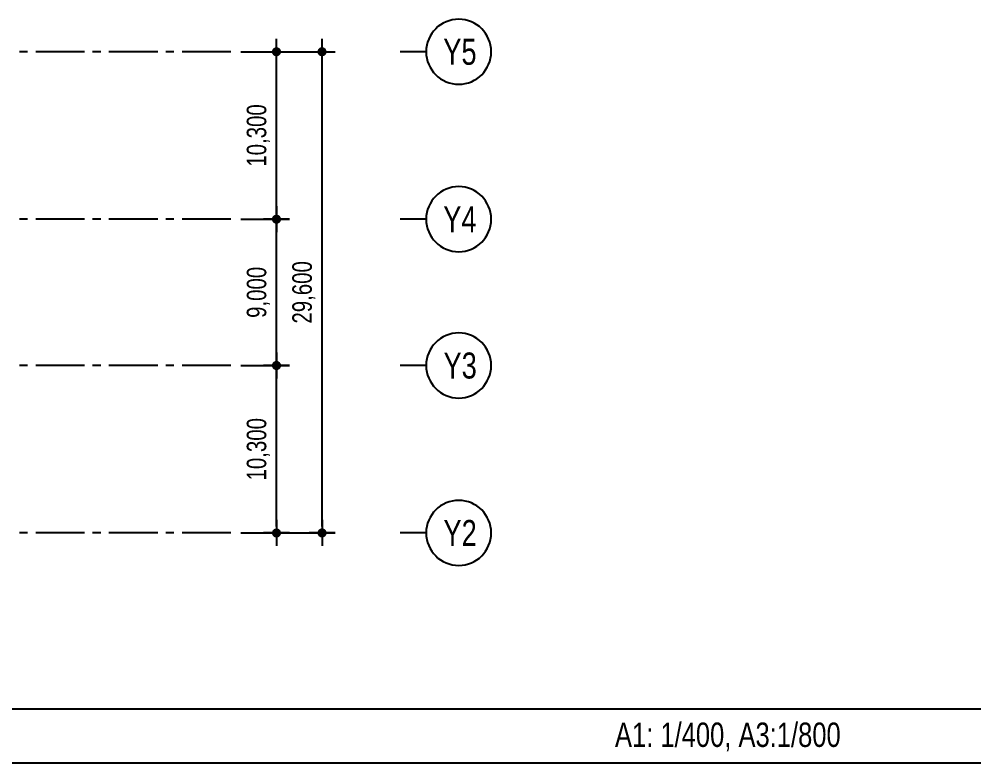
# Model space of a CAD drawing. Header units: millimetres. Extents: x 10000 to 302800, y 6800 to 229018.
# Drawn here: x 243692 to 302800, y 118800 to 164538 of the extents above; entities that cross this region are included whole.
import ezdxf
from ezdxf.enums import TextEntityAlignment as Align

# ---------------------------------------------------------------- set-up
doc = ezdxf.new("R2010")
doc.units = ezdxf.units.MM
doc.header["$LTSCALE"] = 400
doc.header["$MEASUREMENT"] = 0
doc.linetypes.add('X-GRID_5~ROOF$0$CENTER2', pattern=[1.125, 0.75, -0.125, 0.125, -0.125])
doc.layers.get('0').update_dxf_attribs({"linetype": 'CONTINUOUS'})
for name, color, linetype in [('A-DIM1', 7, 'CONTINUOUS'), ('A-SYM', 7, 'CONTINUOUS'), ('A-TXT1', 3, 'CONTINUOUS'), ('X-GRID_5~ROOF$0$A-CEN1', 1, 'X-GRID_5~ROOF$0$CENTER2')]:
    doc.layers.add(name, color=color, linetype=linetype)
doc.styles.add('Heerim', font='', dxfattribs={"width": 0.8})
doc.styles.add('Hrtext', font='', dxfattribs={"width": 0.8})
doc.styles.add('희림문자', font='', dxfattribs={"width": 0.8})
doc.styles.get('Heerim').set_extended_font_data('Dotum')
doc.styles.get('Hrtext').set_extended_font_data('Dotum')
doc.styles.get('희림문자').set_extended_font_data('HYGothic-Medium')
doc.dimstyles.new('HEERIM(Ext)', dxfattribs={"dimtxt": 3, "dimasz": 1, "dimexe": 2, "dimexo": 1.5, "dimgap": 1, "dimtad": 1, "dimdec": 0, "dimzin": 0, "dimdsep": 46, "dimlunit": 6, "dimtxsty": 'Hrtext', "dimblk": 'dotdim1', "dimcen": 1, "dimdle": 2, "dimclrd": 256, "dimclre": 256, "dimclrt": 3, "dimadec": 0, "dimazin": 0, "dimtfac": 1, "dimtdec": 0, "dimtix": 1, "dimtmove": 2, "dimatfit": 3, "dimldrblk": 'dotdim1', "dimfxl": 2, "dimtolj": 1, "dimtzin": 0, "dimlwd": -1, "dimarcsym": 0})

# ---------------------------------------------------------------- blocks, each defined once
blk = doc.blocks.new('X-GRID_5~ROOF')
at = {"layer": 'X-GRID_5~ROOF$0$A-CEN1', "ltscale": 10}
for points in [[(251927, 67071), (158517, 67071)], [(251927, 56771), (158517, 56771)], [(251927, 47771), (158517, 47771)], [(251927, 37471), (158517, 37471)]]:
    blk.add_lwpolyline(points, dxfattribs=at)
blk = doc.blocks.new('X-BASE-8F')
blk.add_blockref('X-GRID_5~ROOF', (0, 0))
blk = doc.blocks.new('dotdim1')
at = {"layer": 'A-DIM1'}
for p, q in [((0, 2), (0, -2)), ((-2, 0), (2, 0))]:
    blk.add_line(p, q, dxfattribs=at)
at = {"layer": 'A-DIM1', "const_width": 0.7}
blk.add_lwpolyline([(0.35, 0, 1), (-0.35, 0, 1)], format="xyb", close=True, dxfattribs=at)
blk = doc.blocks.new('*D44')
at = {"layer": 'A-DIM1', "lineweight": -2, "transparency": 16777216}
for p, q in [((173678, -49200), (176678, -49200)), ((173678, -58200), (176678, -58200))]:
    blk.add_line(p, q, dxfattribs=at)
at = {"layer": 'A-DIM1', "transparency": 16777216}
blk.add_line((175878, -57800), (175878, -49600), dxfattribs=at)
at = {"layer": 'A-DIM1', "transparency": 16777216, "xscale": 400, "yscale": 400, "zscale": 400}
for p, rotation in [((175878, -49200), 90), ((175878, -58200), 270)]:
    blk.add_blockref('dotdim1', p, dxfattribs=dict(at, rotation=rotation))
at = {"layer": 'A-DIM1', "color": 3, "transparency": 16777216, "insert": (174762, -53700), "char_height": 1200, "attachment_point": 5, "rotation": 90, "style": 'Hrtext'}
blk.add_mtext('\\A1;9,000', dxfattribs=at)
blk = doc.blocks.new('*D46')
at = {"layer": 'A-DIM1', "lineweight": -2, "transparency": 16777216}
for p, q in [((173678, -58200), (176678, -58200)), ((173678, -68500), (176678, -68500))]:
    blk.add_line(p, q, dxfattribs=at)
at = {"layer": 'A-DIM1', "transparency": 16777216}
blk.add_line((175878, -68100), (175878, -58600), dxfattribs=at)
at = {"layer": 'A-DIM1', "transparency": 16777216, "xscale": 400, "yscale": 400, "zscale": 400}
for p, rotation in [((175878, -58200), 90), ((175878, -68500), 270)]:
    blk.add_blockref('dotdim1', p, dxfattribs=dict(at, rotation=rotation))
at = {"layer": 'A-DIM1', "color": 3, "transparency": 16777216, "insert": (174762, -63350), "char_height": 1200, "attachment_point": 5, "rotation": 90, "style": 'Hrtext'}
blk.add_mtext('\\A1;10,300', dxfattribs=at)
blk = doc.blocks.new('*D47')
at = {"layer": 'A-DIM1', "lineweight": -2, "transparency": 16777216}
for p, q in [((173678, -38900), (176678, -38900)), ((173678, -49200), (176678, -49200))]:
    blk.add_line(p, q, dxfattribs=at)
at = {"layer": 'A-DIM1', "transparency": 16777216}
blk.add_line((175878, -48800), (175878, -39300), dxfattribs=at)
at = {"layer": 'A-DIM1', "transparency": 16777216, "xscale": 400, "yscale": 400, "zscale": 400}
for p, rotation in [((175878, -38900), 90), ((175878, -49200), 270)]:
    blk.add_blockref('dotdim1', p, dxfattribs=dict(at, rotation=rotation))
at = {"layer": 'A-DIM1', "color": 3, "transparency": 16777216, "insert": (174762, -44050), "char_height": 1200, "attachment_point": 5, "rotation": 90, "style": 'Hrtext'}
blk.add_mtext('\\A1;10,300', dxfattribs=at)
blk = doc.blocks.new('*D63')
at = {"layer": 'A-DIM1', "lineweight": -2, "transparency": 16777216}
for p, q in [((173678, -38900), (179478, -38900)), ((173678, -68500), (179478, -68500))]:
    blk.add_line(p, q, dxfattribs=at)
at = {"layer": 'A-DIM1', "transparency": 16777216}
blk.add_line((178678, -68100), (178678, -39300), dxfattribs=at)
at = {"layer": 'A-DIM1', "transparency": 16777216, "xscale": 400, "yscale": 400, "zscale": 400}
for p, rotation in [((178678, -38900), 90), ((178678, -68500), 270)]:
    blk.add_blockref('dotdim1', p, dxfattribs=dict(at, rotation=rotation))
at = {"layer": 'A-DIM1', "color": 3, "transparency": 16777216, "insert": (177562, -53700), "char_height": 1200, "attachment_point": 5, "rotation": 90, "style": 'Hrtext'}
blk.add_mtext('\\A1;29,600', dxfattribs=at)
blk = doc.blocks.new('*U77')
for q in [(0, 0), (0, 2)]:
    blk.add_line((0, 4), q)
blk.add_circle((0, 9), 5)
at = {"style": 'Heerim', "width": 0.8}
blk.add_attdef('NO', text='', height=4, dxfattribs=at).set_placement((-0.01, 9.02), align=Align.MIDDLE_CENTER)
blk = doc.blocks.new('TOWER DIM')
at = {"layer": 'A-SYM'}
ref = blk.add_blockref('*U77', (183478.5, -38898.6), dxfattribs=dict(at, xscale=-400.0000000000005, yscale=400.0000000000005, zscale=400.0000000000005, rotation=270))
ref.add_attrib('NO', 'Y5', dxfattribs={"layer": '0', "height": 1600, "style": 'Heerim', "width": 0.8}).set_placement((187155.1, -38901.1, 0), align=Align.MIDDLE_CENTER)
ref = blk.add_blockref('*U77', (183478.5, -49198.6), dxfattribs=dict(at, xscale=-400.0000000000005, yscale=400.0000000000005, zscale=400.0000000000005, rotation=270))
ref.add_attrib('NO', 'Y4', dxfattribs={"layer": '0', "height": 1600, "style": 'Heerim', "width": 0.8}).set_placement((187153.4, -49201.1, 0), align=Align.MIDDLE_CENTER)
ref = blk.add_blockref('*U77', (183478.5, -58198.5), dxfattribs=dict(at, xscale=-400.0000000000005, yscale=400.0000000000005, zscale=400.0000000000005, rotation=270))
ref.add_attrib('NO', 'Y3', dxfattribs={"layer": '0', "height": 1600, "style": 'Heerim', "width": 0.8}).set_placement((187169, -58200.9, 0), align=Align.MIDDLE_CENTER)
ref = blk.add_blockref('*U77', (183478.5, -68498.7), dxfattribs=dict(at, xscale=-400.0000000000005, yscale=400.0000000000005, zscale=400.0000000000005, rotation=270))
ref.add_attrib('NO', 'Y2', dxfattribs={"layer": '0', "height": 1600, "style": 'Heerim', "width": 0.8}).set_placement((187165.5, -68501.2, 0), align=Align.MIDDLE_CENTER)
at = {"layer": 'A-DIM1'}
for base, p1, p2, picture, middle in [((175878.5, -38900), (173078.5, -49200), (173078.5, -38900), '*D47', (174762, -44050)), ((178678.5, -38900), (173078.5, -68500), (173078.5, -38900), '*D63', (177562, -53700)), ((175878.5, -49200), (173078.5, -58200), (173078.5, -49200), '*D44', (174762, -53700)), ((175878.5, -58200), (173078.5, -68500), (173078.5, -58200), '*D46', (174762, -63350))]:
    dim = blk.add_linear_dim(base=base, p1=p1, p2=p2, angle=90, dimstyle='HEERIM(Ext)', override={"dimscale": 400}, dxfattribs=at)
    dim.commit()
    dim.dimension.update_dxf_attribs({"geometry": picture, "text_midpoint": middle})

msp = doc.modelspace()

# ---------------------------------------------------------------- linework, layer by layer
for p, q in [((10000, 122119), (302800, 122119)), ((10000, 118800), (302800, 118800))]:
    msp.add_line(p, q)

# ---------------------------------------------------------------- block references
at = {"layer": 'A-DIM1'}
msp.add_blockref('X-BASE-8F', (4779, 95466), dxfattribs=at)

# ---------------------------------------------------------------- texts
at = {"layer": 'A-TXT1', "style": '희림문자', "width": 0.8}
msp.add_text('A1: 1/400, A3:1/800', height=1500, dxfattribs=at).set_placement((280313, 120525), align=Align.MIDDLE_LEFT)

# ---------------------------------------------------------------- next in the draw order: block references
at = {"layer": 'A-DIM1'}
msp.add_blockref('TOWER DIM', (83628, 201437), dxfattribs=at)

doc.saveas('drawing.dxf')
